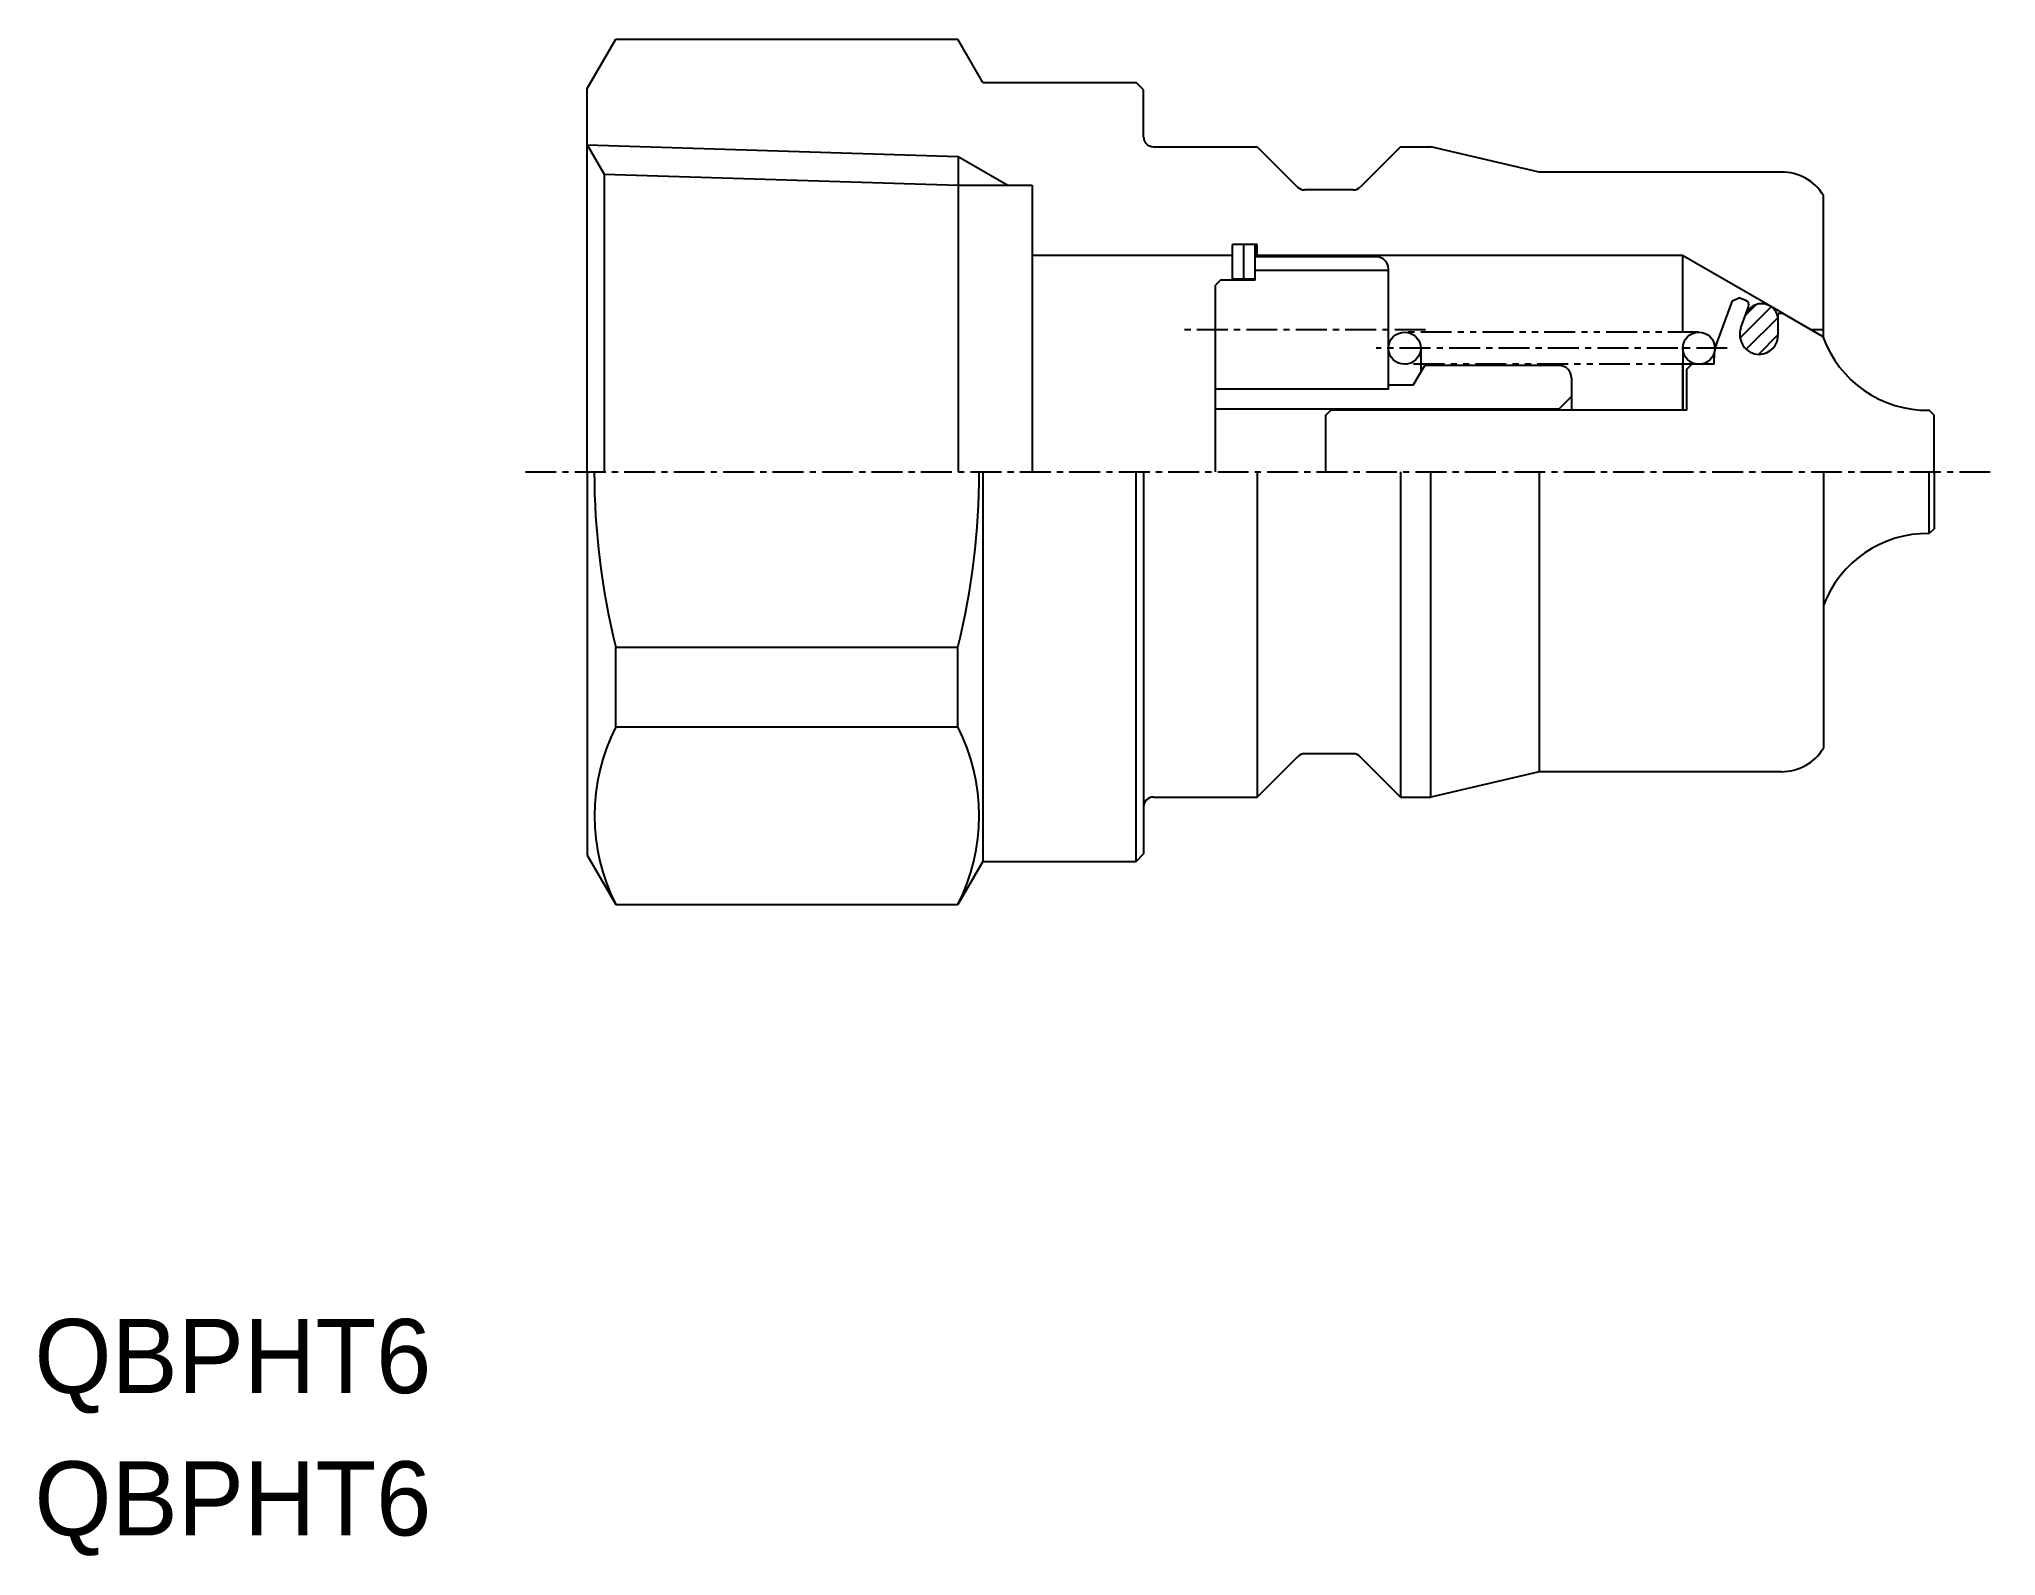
# Model space of a CAD drawing. Extents: x 100.3 to 179.4, y 154.3 to 215.6.
import ezdxf
from ezdxf.enums import TextEntityAlignment as Align

# ---------------------------------------------------------------- set-up
doc = ezdxf.new("R2010")
doc.units = 0
doc.linetypes.add('CENTER', pattern=[2, 1.25, -0.25, 0.25, -0.25])
doc.linetypes.add('PHANTOM', pattern=[2.5, 1.25, -0.25, 0.25, -0.25, 0.25, -0.25])
doc.layers.get('0').update_dxf_attribs({"linetype": 'CONTINUOUS'})
doc.layers.add('CENTER', color=1, linetype='CENTER')

msp = doc.modelspace()

# ---------------------------------------------------------------- linework, layer by layer
at = {"color": 7, "linetype": 'CONTINUOUS'}
for p, q in [((122.43, 213.605), (123.585, 215.605)), ((123.585, 215.605), (137.419, 215.605)), ((138.43, 213.855), (137.419, 215.605)), ((138.43, 213.855), (144.63, 213.855)), ((144.93, 213.555), (144.63, 213.855)), ((122.43, 198.105), (122.43, 213.605)), ((144.93, 211.655), (144.93, 213.555)), ((122.43, 211.326), (123.113, 210.142)), ((137.43, 210.857), (137.43, 198.105)), ((145.33, 211.255), (149.53, 211.255)), ((149.53, 211.255), (151.163, 209.622)), ((155.33, 211.255), (153.697, 209.622)), ((155.33, 211.255), (156.548, 211.255)), ((160.93, 210.23), (156.548, 211.255)), ((123.113, 210.142), (137.43, 209.695)), ((123.113, 210.142), (123.113, 198.105)), ((170.73, 210.23), (160.93, 210.23)), ((137.43, 209.695), (140.43, 209.695)), ((140.43, 209.695), (140.43, 198.105)), ((153.414, 209.505), (151.446, 209.505)), ((172.43, 203.511), (172.43, 209.284)), ((148.53, 206.855), (140.43, 206.855)), ((148.53, 205.855), (148.53, 207.305)), ((149.53, 207.305), (148.53, 207.305)), ((148.985, 205.855), (148.985, 207.305)), ((149.44, 206.805), (149.44, 207.305)), ((154.34, 206.805), (149.44, 206.805)), ((149.44, 205.855), (149.44, 206.805)), ((149.53, 206.805), (149.53, 207.305)), ((166.734, 206.855), (149.53, 206.855)), ((166.734, 206.855), (166.734, 203.755)), ((170.804, 204.505), (166.734, 206.855)), ((148.04, 205.855), (147.84, 205.655)), ((149.44, 205.855), (148.04, 205.855)), ((149.44, 205.905), (148.53, 205.905)), ((154.84, 206.255), (149.44, 206.255)), ((154.84, 201.455), (154.84, 206.305)), ((147.84, 198.105), (147.84, 205.655)), ((168.094, 203.227), (168.747, 205.021)), ((168.747, 205.021), (169.004, 205.14)), ((169.286, 205.038), (169.004, 205.14)), ((169.095, 203.929), (169.405, 204.781)), ((170.604, 203.655), (170.604, 204.505)), ((170.804, 204.505), (170.604, 204.505)), ((170.804, 204.505), (172.404, 203.581)), ((172.43, 203.855), (171.93, 203.855)), ((156.14, 203.105), (156.14, 202.125)), ((166.74, 203.105), (166.74, 200.605)), ((168.004, 202.455), (168.004, 202.714)), ((155.84, 201.605), (156.302, 202.405)), ((161.74, 202.405), (156.302, 202.405)), ((162.24, 201.905), (162.24, 200.605)), ((166.734, 202.455), (166.734, 200.605)), ((166.904, 202.255), (167.104, 202.455)), ((166.904, 200.605), (166.904, 202.255)), ((168.004, 202.455), (167.104, 202.455)), ((154.84, 201.455), (147.84, 201.455)), ((155.84, 201.605), (154.84, 201.605)), ((162.24, 201.155), (161.74, 200.655)), ((147.84, 200.655), (161.74, 200.655)), ((152.304, 200.405), (152.504, 200.605)), ((152.304, 198.105), (152.304, 200.405)), ((166.904, 200.605), (152.504, 200.605)), ((161.74, 200.655), (161.74, 200.605)), ((176.904, 200.405), (176.711, 200.598)), ((176.904, 198.105), (176.904, 200.405)), ((122.43, 198.105), (122.43, 182.605)), ((138.43, 198.105), (138.43, 182.355)), ((144.63, 182.355), (144.63, 198.105)), ((144.93, 198.105), (144.93, 182.655)), ((149.53, 198.105), (149.53, 184.955)), ((155.33, 198.105), (155.33, 184.955)), ((156.548, 184.955), (156.548, 198.105)), ((160.93, 198.105), (160.93, 185.98)), ((172.43, 198.105), (172.43, 186.926)), ((176.711, 195.612), (176.711, 198.105)), ((176.904, 198.105), (176.904, 195.805)), ((176.904, 195.805), (176.711, 195.612)), ((123.585, 191.016), (137.419, 191.016)), ((123.585, 187.793), (123.585, 191.016)), ((137.419, 187.793), (137.419, 191.016)), ((123.585, 187.793), (137.419, 187.793)), ((149.53, 184.955), (151.163, 186.588)), ((153.414, 186.705), (151.446, 186.705)), ((155.33, 184.955), (153.697, 186.588)), ((160.93, 185.98), (156.548, 184.955)), ((170.73, 185.98), (160.93, 185.98)), ((145.33, 184.955), (149.53, 184.955)), ((155.33, 184.955), (156.548, 184.955)), ((122.43, 182.605), (123.585, 180.605)), ((138.43, 182.355), (137.419, 180.605)), ((138.43, 182.355), (144.63, 182.355)), ((144.93, 182.655), (144.63, 182.355)), ((123.585, 180.605), (137.419, 180.605))]:
    msp.add_line(p, q, dxfattribs=at)
at = {"color": 3, "linetype": 'CONTINUOUS'}
for p, q in [((122.43, 211.326), (137.43, 210.857)), ((137.43, 210.857), (139.442, 209.695)), ((169.058, 203.523), (170.317, 204.783)), ((169.289, 204.461), (169.694, 204.866)), ((169.307, 203.065), (170.593, 204.351)), ((169.805, 202.856), (170.604, 203.655))]:
    msp.add_line(p, q, dxfattribs=at)
at = {"color": 3, "linetype": 'PHANTOM'}
for p, q in [((167.39, 203.755), (155.49, 203.755)), ((167.104, 202.455), (155.49, 202.455))]:
    msp.add_line(p, q, dxfattribs=at)
at = {"color": 7, "linetype": 'CONTINUOUS'}
for centre in [(155.49, 203.105), (167.39, 203.105)]:
    msp.add_circle(centre, 0.65, dxfattribs=at)
for centre, radius, start, end in [((145.33, 211.655), 0.4, 180, 270), ((170.73, 208.23), 2, 31.78833, 90), ((151.446, 209.905), 0.4, 225, 270), ((153.414, 209.905), 0.4, 270, 315), ((154.34, 206.305), 0.5, 0, 90), ((169.217, 204.85), 0.2, 340, 70), ((169.926, 204.229), 0.678, 0, 160), ((169.847, 203.655), 0.8, 160, 268.47724), ((169.804, 203.655), 0.8, 271.52276, 0), ((176.641, 205.097), 4.5, 199.68831, 270.89412), ((169.504, 202.714), 1.5, 160, 180), ((161.74, 201.905), 0.5, 0, 90), ((152.163, 198.105), 29.445, 180, 193.93055), ((108.841, 198.105), 29.445, 346.06945, 0), ((176.641, 191.113), 4.5, 89.10588, 159.35756), ((130.609, 184.199), 7.89, 152.90392, 207.09608), ((130.395, 184.199), 7.89, 332.90392, 27.09608), ((170.73, 187.98), 2, 270, 328.21167), ((151.446, 186.305), 0.4, 90, 135), ((153.414, 186.305), 0.4, 45, 90), ((145.33, 184.555), 0.4, 90, 180)]:
    msp.add_arc(centre, radius, start, end, dxfattribs=at)
at = {"layer": 'CENTER', "color": 1, "linetype": 'CENTER'}
for p, q in [((156.34, 203.855), (146.34, 203.855)), ((168.54, 203.105), (154.34, 203.105)), ((119.93, 198.105), (179.404, 198.105))]:
    msp.add_line(p, q, dxfattribs=at)

# ---------------------------------------------------------------- texts
at = {"color": 7, "linetype": 'CONTINUOUS'}
for p in [(100.074, 159.95), (100.074, 154.193)]:
    msp.add_text('QBPHT6', height=3, dxfattribs=at).set_placement(p, align=Align.BOTTOM_LEFT)

doc.saveas('drawing.dxf')
